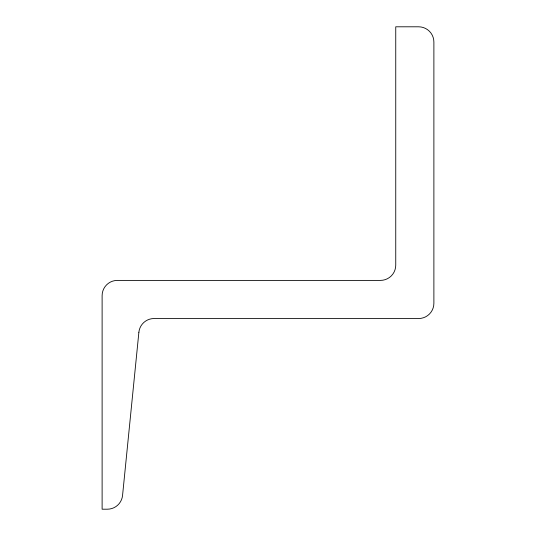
<?xml version="1.0" encoding="UTF-8"?>
<svg xmlns="http://www.w3.org/2000/svg" width="536" height="536" viewBox="0 0 536 536"><rect width="100%" height="100%" fill="white"/><g stroke="black" fill="none" stroke-linecap="round" stroke-linejoin="round"><path stroke-width="0.8" d="M138.878 332.266L122.556 495.465A15.256 15.256 0 0 1 107.381 509.2L102.115 509.2L102.115 295.644A15.256 15.256 0 0 1 117.371 280.395L380.5 280.395A15.256 15.256 0 0 0 395.749 265.139L395.749 26.8L418.629 26.8A15.256 15.256 0 0 1 433.885 42.056L433.885 303.276A15.256 15.256 0 0 1 418.629 318.531L154.053 318.531A15.256 15.256 0 0 0 138.878 332.266"/></g></svg>
